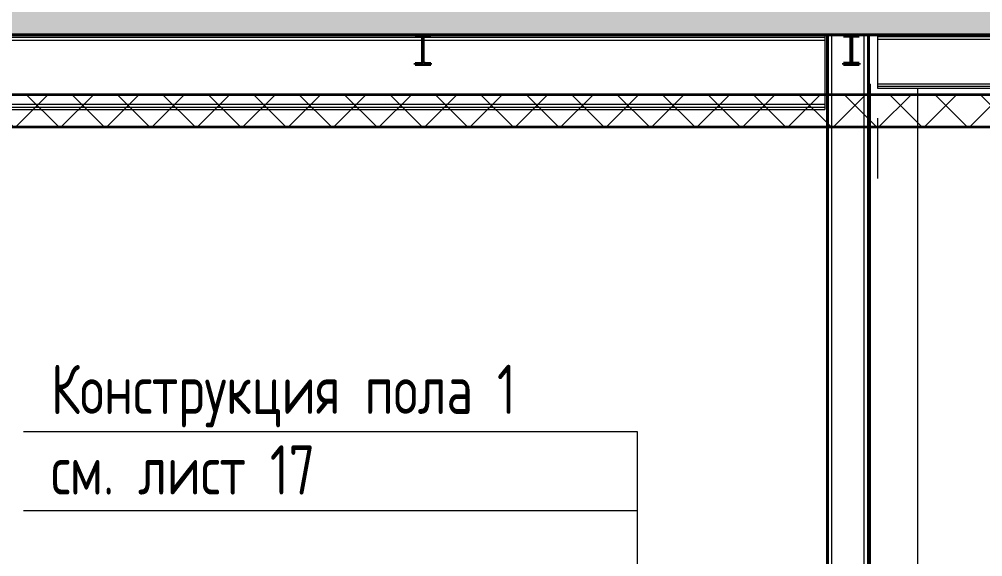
# Model space of a CAD drawing. Header units: millimetres. Extents: x 34668 to 196414, y -30276 to 15801.
# Drawn here: x 65571 to 70070, y 1392 to 3903 of the extents above; entities that cross this region are included whole.
import ezdxf

# ---------------------------------------------------------------- set-up
doc = ezdxf.new("R2010")
doc.units = ezdxf.units.MM
doc.header["$MEASUREMENT"] = 0
doc.linetypes.add('Dashed', pattern=[564.444447, 282.222223, -282.222223])
for name, color, linetype in [('- Спрятан', 7, 'Continuous'), ('колонны', 7, 'Continuous'), ('перекрытие', 7, 'Continuous'), ('стены наруж', 7, 'Continuous'), ('текст', 7, 'Continuous')]:
    doc.layers.add(name, color=color, linetype=linetype)
for name, color, linetype, lineweight in [('- Спрятан_Ном._пера__96', 7, 'Continuous', 13), ('- Спрятан_Ном._пера__98', 7, 'Continuous', 35), ('колонны_Ном._пера__96', 7, 'Continuous', 13), ('перекрытие_Ном._пера__94', 252, 'Continuous', 13), ('перекрытие_Ном._пера__99', 7, 'Continuous', 40), ('подп стены Инжзащита_Ном._пера__97', 7, 'Continuous', 20), ('подп стены Инжзащита_Ном._пера__98', 7, 'Continuous', 35), ('стены наруж_Ном._пера__96', 7, 'Continuous', 13), ('стены наруж_Ном._пера__99', 7, 'Continuous', 40), ('текст_Ном._пера__1', 7, 'Continuous', 25), ('текст_Ном._пера__96', 7, 'Continuous', 13), ('фермы_Ном._пера__96', 7, 'Continuous', 13)]:
    doc.layers.add(name, color=color, linetype=linetype, lineweight=lineweight)
doc.styles.add('СГЕНЕРИР_СТИЛЬ_1', font='gost_2_304-81_type.ttf')

# ---------------------------------------------------------------- blocks, each defined once
blk = doc.blocks.new('Элемент разреза_5_2')
at = {"layer": 'перекрытие_Ном._пера__94', "linetype": 'Continuous'}
blk.add_hatch(color=256, dxfattribs=at).paths.add_polyline_path([(71455.7, 3831), (71455.7, 4050), (57160.7, 4050), (57160.7, 3831)])
at = {"layer": 'перекрытие_Ном._пера__99', "linetype": 'Continuous'}
blk.add_line((57160.7, 3831), (71455.7, 3831), dxfattribs=at)
blk = doc.blocks.new('Элемент разреза_10_2')
at = {"layer": 'стены наруж_Ном._пера__96', "linetype": 'Continuous'}
for p, q in [((69345.7, 3830), (69332.7, 3830)), ((69578.7, 3830), (69535.7, 3830)), ((69765.7, 3581), (69765.7, 0))]:
    blk.add_line(p, q, dxfattribs=at)
blk = doc.blocks.new('Элемент разреза_14_2')
at = {"layer": 'колонны_Ном._пера__96', "linetype": 'Continuous'}
for p in [(69535.7, 3600), (69545.7, 0)]:
    blk.add_line(p, (69545.7, 3600), dxfattribs=at)
blk = doc.blocks.new('Элемент разреза_23_2')
at = {"layer": 'стены наруж_Ном._пера__96', "linetype": 'Continuous'}
for p, q in [((69365.7, 0), (69365.7, 3830)), ((69365.7, 0), (69365.7, 3830)), ((69515.7, 0), (69515.7, 3830)), ((69515.7, 0), (69515.7, 3830))]:
    blk.add_line(p, q, dxfattribs=at)
at = {"layer": 'стены наруж_Ном._пера__99', "linetype": 'Continuous'}
for p, q in [((69345.7, 3830), (69365.7, 3830)), ((69345.7, 0), (69345.7, 3830)), ((69365.7, 3830), (69419.2, 3830)), ((69419.2, 3824.1), (69419.2, 3830)), ((69492.2, 3830), (69515.7, 3830)), ((69492.2, 3824.1), (69492.2, 3830)), ((69515.7, 3830), (69535.7, 3830)), ((69535.7, 0), (69535.7, 3830)), ((69419.2, 3824.1), (69446.3, 3824.1)), ((69451.3, 3822), (69446.3, 3824.1)), ((69453.3, 3817.1), (69451.3, 3822)), ((69453.3, 3704.9), (69453.3, 3817.1)), ((69458, 3817.1), (69460.1, 3822)), ((69458, 3704.9), (69458, 3817.1)), ((69460.1, 3822), (69465, 3824.1)), ((69465, 3824.1), (69492.2, 3824.1)), ((69419.2, 3691), (69419.2, 3697.9)), ((69419.2, 3697.9), (69446.3, 3697.9)), ((69419.2, 3691), (69492.2, 3691)), ((69446.3, 3697.9), (69451.3, 3700)), ((69451.3, 3700), (69453.3, 3704.9)), ((69460.1, 3700), (69458, 3704.9)), ((69465, 3697.9), (69460.1, 3700)), ((69465, 3697.9), (69492.2, 3697.9)), ((69492.2, 3691), (69492.2, 3697.9)), ((69345.7, 0), (69365.7, 0)), ((69365.7, 0), (69515.7, 0)), ((69515.7, 0), (69535.7, 0))]:
    blk.add_line(p, q, dxfattribs=at)
blk = doc.blocks.new('Элемент разреза_38_2')
at = {"layer": '- Спрятан_Ном._пера__96', "linetype": 'Continuous'}
for p, q in [((69578.7, 3831), (69578.7, 3822)), ((71492.2, 3831), (71492.7, 3831)), ((71492.7, 3831), (71492.7, 3822)), ((69578.7, 3822), (69578.7, 3818.5)), ((69578.7, 3822), (71451.3, 3822)), ((69578.7, 3818.5), (69578.7, 3810)), ((69578.7, 3810), (69578.7, 3602)), ((69578.7, 3810), (71453.3, 3810)), ((71458, 3810), (71492.7, 3810)), ((71460, 3822), (71492.7, 3822)), ((71492.7, 3822), (71492.7, 3818.5)), ((71492.7, 3818.5), (71492.7, 3810)), ((71492.7, 3810), (71492.7, 3756.6)), ((69578.7, 3602), (69578.7, 3593.5)), ((69578.7, 3602), (71476.4, 3602)), ((69578.7, 3593.5), (69578.7, 3590)), ((69578.7, 3590), (69578.7, 3581)), ((69578.7, 3590), (71476.1, 3590)), ((69578.7, 3581), (71475.2, 3581))]:
    blk.add_line(p, q, dxfattribs=at)
blk = doc.blocks.new('Элемент разреза_39_2')
at = {"layer": '- Спрятан_Ном._пера__96', "linetype": 'Continuous'}
blk.add_line((69345.2, 3831), (69345.2, 3830), dxfattribs=at)
blk = doc.blocks.new('Элемент разреза_40_2')
at = {"layer": '- Спрятан_Ном._пера__96', "linetype": 'Continuous'}
for p, q in [((69332.7, 3831), (69332.7, 3820)), ((65458, 3806), (67453.3, 3806)), ((65459.2, 3820), (67452.1, 3820)), ((67458, 3806), (69332.7, 3806)), ((67459.2, 3820), (69332.7, 3820)), ((69332.7, 3820), (69332.7, 3818.1)), ((69332.7, 3818.1), (69332.7, 3813)), ((69332.7, 3813), (69332.7, 3806)), ((69332.7, 3806), (69332.7, 3506)), ((63545.7, 3506), (69332.7, 3506)), ((63545.7, 3492), (69332.7, 3492)), ((63545.7, 3481), (69332.7, 3481)), ((69332.7, 3506), (69332.7, 3499)), ((69332.7, 3499), (69332.7, 3493.9)), ((69332.7, 3493.9), (69332.7, 3492)), ((69332.7, 3492), (69332.7, 3481))]:
    blk.add_line(p, q, dxfattribs=at)
blk = doc.blocks.new('Элемент разреза_45_2')
at = {"layer": '- Спрятан_Ном._пера__96', "linetype": 'Continuous', "lineweight": 25}
blk.add_hatch(color=7, dxfattribs=at).paths.add_polyline_path([(67492.2, 3691), (67492.2, 3697.9), (67465, 3697.9), (67460.1, 3700), (67458, 3704.9), (67458, 3817.1), (67460.1, 3822), (67465, 3824.1), (67492.2, 3824.1), (67492.2, 3831), (67419.2, 3831), (67419.2, 3824.1), (67446.3, 3824.1), (67451.3, 3822), (67453.3, 3817.1), (67453.3, 3704.9), (67451.3, 3700), (67446.3, 3697.9), (67419.2, 3697.9), (67419.2, 3691)])
at = {"layer": '- Спрятан_Ном._пера__98', "linetype": 'Continuous'}
for p, q in [((67419.2, 3831), (67492.2, 3831)), ((67419.2, 3824.1), (67419.2, 3831)), ((67492.2, 3824.1), (67492.2, 3831)), ((67419.2, 3824.1), (67446.3, 3824.1)), ((67451.3, 3822), (67446.3, 3824.1)), ((67453.3, 3817.1), (67451.3, 3822)), ((67453.3, 3704.9), (67453.3, 3817.1)), ((67458, 3817.1), (67460.1, 3822)), ((67458, 3704.9), (67458, 3817.1)), ((67460.1, 3822), (67465, 3824.1)), ((67465, 3824.1), (67492.2, 3824.1)), ((67419.2, 3697.9), (67446.3, 3697.9)), ((67419.2, 3691), (67419.2, 3697.9)), ((67419.2, 3691), (67492.2, 3691)), ((67446.3, 3697.9), (67451.3, 3700)), ((67451.3, 3700), (67453.3, 3704.9)), ((67460.1, 3700), (67458, 3704.9)), ((67465, 3697.9), (67460.1, 3700)), ((67465, 3697.9), (67492.2, 3697.9)), ((67492.2, 3691), (67492.2, 3697.9))]:
    blk.add_line(p, q, dxfattribs=at)
blk = doc.blocks.new('Элемент разреза_46_2')
at = {"layer": '- Спрятан_Ном._пера__96', "linetype": 'Continuous', "lineweight": 25}
blk.add_hatch(color=7, dxfattribs=at).paths.add_polyline_path([(69492.2, 3691), (69492.2, 3697.9), (69465, 3697.9), (69460.1, 3700), (69458, 3704.9), (69458, 3817.1), (69460.1, 3822), (69465, 3824.1), (69492.2, 3824.1), (69492.2, 3831), (69419.2, 3831), (69419.2, 3824.1), (69446.3, 3824.1), (69451.3, 3822), (69453.3, 3817.1), (69453.3, 3704.9), (69451.3, 3700), (69446.3, 3697.9), (69419.2, 3697.9), (69419.2, 3691)])
at = {"layer": '- Спрятан_Ном._пера__98', "linetype": 'Continuous'}
for p, q in [((69419.2, 3831), (69492.2, 3831)), ((69419.2, 3824.1), (69419.2, 3831)), ((69492.2, 3824.1), (69492.2, 3831)), ((69419.2, 3824.1), (69446.3, 3824.1)), ((69451.3, 3822), (69446.3, 3824.1)), ((69453.3, 3817.1), (69451.3, 3822)), ((69453.3, 3704.9), (69453.3, 3817.1)), ((69458, 3817.1), (69460.1, 3822)), ((69458, 3704.9), (69458, 3817.1)), ((69460.1, 3822), (69465, 3824.1)), ((69465, 3824.1), (69492.2, 3824.1)), ((69419.2, 3697.9), (69446.3, 3697.9)), ((69419.2, 3691), (69419.2, 3697.9)), ((69419.2, 3691), (69492.2, 3691)), ((69446.3, 3697.9), (69451.3, 3700)), ((69451.3, 3700), (69453.3, 3704.9)), ((69460.1, 3700), (69458, 3704.9)), ((69465, 3697.9), (69460.1, 3700)), ((69465, 3697.9), (69492.2, 3697.9)), ((69492.2, 3691), (69492.2, 3697.9))]:
    blk.add_line(p, q, dxfattribs=at)
blk = doc.blocks.new('Линия_2_2', base_point=(68457.5, 0))
at = {"layer": 'текст_Ном._пера__96', "linetype": 'Continuous'}
for q in [(68457.5, 1976.1), (68407.5, 186.6), (68507.5, 186.6)]:
    blk.add_line((68457.5, 0), q, dxfattribs=at)

msp = doc.modelspace()

# ---------------------------------------------------------------- hatches: boundary and pattern name
at = {"layer": 'подп стены Инжзащита_Ном._пера__97', "linetype": 'Continuous'}
h = msp.add_hatch(dxfattribs=at)
h.set_pattern_fill('УТЕПЛИТ_МЕЛКИЙ_0002', color=256, style=0, pattern_type=2)
h.set_pattern_definition([(45, (0, 0), (-106.06602, 106.06602), []), (135, (0, 0), (106.06602, 106.06602), [])])
h.paths.add_polyline_path([(57330.7, 3400), (71305.7, 3400), (71305.7, 3550), (57330.7, 3550)])

# ---------------------------------------------------------------- linework, layer by layer
at = {"layer": 'подп стены Инжзащита_Ном._пера__98', "linetype": 'Continuous', "flags": 128}
msp.add_lwpolyline([(57330.7, 3400), (71305.7, 3400), (71305.7, 3550), (57330.7, 3550)], close=True, dxfattribs=at)
at = {"layer": 'текст_Ном._пера__96', "linetype": 'Continuous'}
for p, q in [((68457.5, 1976.1), (65590.8, 1976.1)), ((68457.5, 1606.1), (65590.8, 1606.1))]:
    msp.add_line(p, q, dxfattribs=at)
at = {"layer": 'фермы_Ном._пера__96', "linetype": 'Dashed'}
msp.add_line((69580.7, 3159.3), (69580.7, 3780), dxfattribs=at)

# ---------------------------------------------------------------- block references
at = {"layer": '- Спрятан'}
for name in ['Элемент разреза_40_2', 'Элемент разреза_45_2', 'Элемент разреза_39_2', 'Элемент разреза_46_2', 'Элемент разреза_38_2']:
    msp.add_blockref(name, (0, 0), dxfattribs=at)
at = {"layer": 'колонны'}
msp.add_blockref('Элемент разреза_14_2', (0, 0), dxfattribs=at)
at = {"layer": 'перекрытие'}
msp.add_blockref('Элемент разреза_5_2', (0, 0), dxfattribs=at)
at = {"layer": 'стены наруж'}
for name in ['Элемент разреза_10_2', 'Элемент разреза_23_2']:
    msp.add_blockref(name, (0, 0), dxfattribs=at)
at = {"layer": 'текст', "linetype": 'Continuous'}
msp.add_blockref('Линия_2_2', (68457.5, 0), dxfattribs=at)

# ---------------------------------------------------------------- texts
at = {"layer": 'текст_Ном._пера__1', "linetype": 'Continuous', "insert": (65718.9, 1986), "char_height": 230, "attachment_point": 4, "line_spacing_factor": 0.982247, "style": 'СГЕНЕРИР_СТИЛЬ_1'}
msp.add_mtext('{\\W0.950000x;Конструкция пола 1\\Pсм. лист 17}', dxfattribs=at)

doc.saveas('drawing.dxf')
